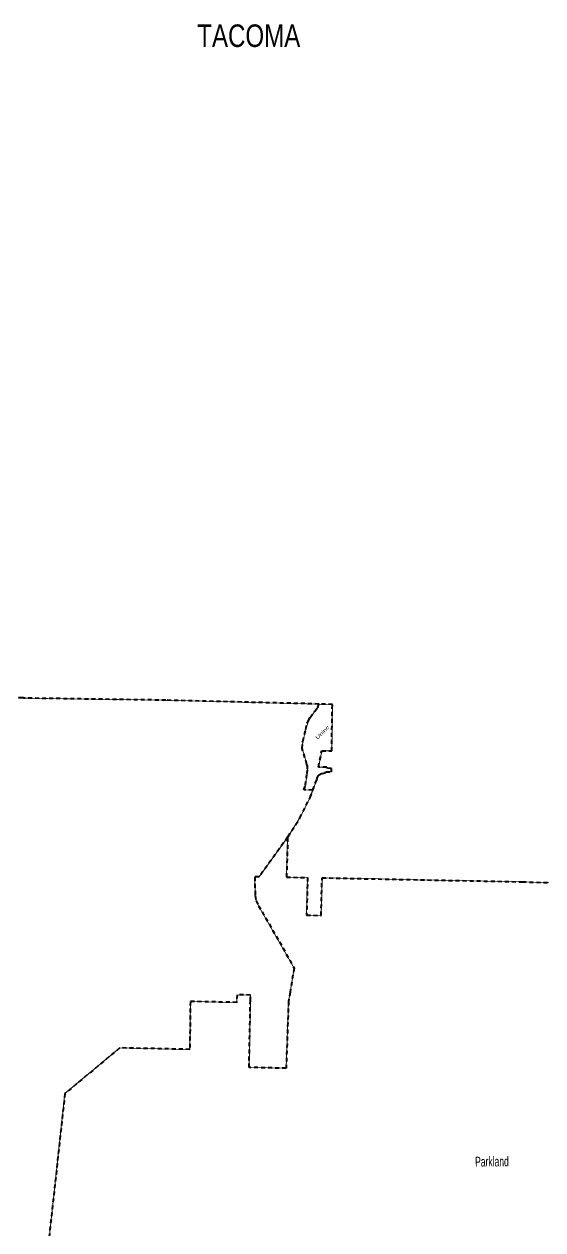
# Model space of a CAD drawing. Header units: feet. Extents: x -903180 to 1023491, y -707744 to 564635.
# Drawn here: x -374824 to -358892, y -128770 to -91745 of the extents above; entities that cross this region are included whole.
import ezdxf

# ---------------------------------------------------------------- set-up
doc = ezdxf.new("R2010")
doc.units = ezdxf.units.FT
doc.header["$LTSCALE"] = 80
doc.linetypes.add('SHORT_DASHED', pattern=[2.7, 1.5, -1.2])
doc.layers.add('13', color=7, linetype='SHORT_DASHED', lineweight=40)
doc.layers.add('58', color=7, linetype='Continuous', lineweight=13)
for name, color, linetype in [('14', 7, 'Continuous'), ('16', 7, 'Continuous'), ('36', 7, 'Continuous')]:
    doc.layers.add(name, color=color, linetype=linetype)

msp = doc.modelspace()

# ---------------------------------------------------------------- linework, layer by layer
at = {"layer": '13'}
for points in [[(-365773.2, -112622.06), (-370475.1, -112505.04), (-374834.19, -112441.48), (-374854.19, -112437.23), (-374874.19, -112436.68), (-375931.29, -112407.72), (-375887.28, -110399.51)], [(-365957.55, -115263.03), (-366231.48, -115259.63), (-366183.06, -115116.93), (-366135.71, -114758.2), (-366117.27, -114611.16), (-366117.95, -114577.83), (-366123.12, -114534.26), (-366136.38, -114475.72), (-366284.04, -113987.7), (-366271.19, -113800.75), (-366266.11, -113770.29), (-366173.24, -113402.6), (-366132.04, -113221.23), (-366080.48, -113107.39), (-366035.77, -113032.84), (-365896.84, -112845.17), (-365798.49, -112728.3), (-365773.2, -112622.06)], [(-365957.55, -115263.03), (-365833.81, -114935.18), (-365824.2, -114909.73), (-365820.68, -114895.18), (-365820.37, -114893.88), (-365813.03, -114873.23), (-365803.57, -114853.46), (-365792.1, -114834.79), (-365778.74, -114817.42), (-365763.63, -114801.54), (-365746.95, -114787.33), (-365728.87, -114774.94), (-365709.6, -114764.51), (-365709.31, -114764.39), (-365689.34, -114756.27), (-365669.31, -114752.23), (-365570.65, -114732.35), (-365558.36, -114706.32), (-365385.27, -114706.09), (-365381.77, -114605.03), (-365531.16, -114587.89), (-365530.91, -114559.74), (-365784.4, -114558.32), (-365681.08, -114059.64), (-365378.3, -114063.03), (-365356.61, -112632.43), (-365773.2, -112622.06)], [(-366730.08, -116713.43), (-366717.44, -116693.44), (-366354.55, -116119.64), (-366043.15, -115489.84), (-365957.55, -115263.03)], [(-366730.08, -116713.43), (-367608, -117929.91), (-367741.94, -117927.17), (-367728.43, -118504.49), (-367695.11, -118663.48), (-367626.25, -118816.79), (-366981.63, -119921.96), (-366531.31, -120734.5), (-366655.4, -121477.22), (-366702.12, -121756.83), (-366777.96, -123806.9), (-367913.74, -123781.27), (-367874.55, -121729.31), (-367874.43, -121558.62), (-368284.91, -121549.88), (-368294.48, -121782.7), (-369718.09, -121756.18), (-369737.36, -123227.61), (-371887.41, -123183), (-373571.92, -124583.44), (-374058.96, -129024)], [(-366730.08, -116713.43), (-366730.64, -116733.44), (-366764.49, -117940.08), (-366117.55, -117950.88), (-366149.06, -119109.8), (-365704.99, -119111.65), (-365671.33, -117958.22), (-363952.86, -117994.2), (-363299.04, -118007.41), (-359521.08, -118081.39), (-358502.19, -118114.76)]]:
    msp.add_lwpolyline(points, dxfattribs=at)
at = {"layer": '58'}
for points in [[(-375935.99, -112408.46), (-374276.56, -112449.62), (-370479.8, -112505.78), (-365773.2, -112622.06), (-365798.49, -112728.3), (-365896.84, -112845.17), (-366080.48, -113107.39), (-366173.24, -113402.6), (-366266.11, -113770.29), (-366284.04, -113987.7), (-366123.12, -114534.26), (-366135.71, -114758.2), (-366183.06, -115116.93), (-366231.48, -115259.63), (-365972.15, -115262.85), (-366043.15, -115489.84), (-366354.55, -116119.64), (-366717.44, -116693.44), (-367608, -117929.91), (-367741.94, -117927.17), (-367728.43, -118504.49), (-367695.11, -118663.48), (-367626.25, -118816.79), (-367626.25, -118816.79), (-366531.31, -120734.5), (-366655.4, -121477.22), (-366702.12, -121756.83), (-366777.96, -123806.9), (-367913.74, -123781.27), (-367874.55, -121729.31), (-367874.43, -121558.62), (-368284.91, -121549.88), (-368294.48, -121782.7), (-369718.09, -121756.18), (-369737.36, -123227.61), (-371887.41, -123183), (-373571.92, -124583.44), (-374058.96, -129024)], [(-374834.19, -112441.48), (-370475.1, -112505.04), (-365356.61, -112632.43), (-365378.3, -114063.03), (-365681.08, -114059.64), (-365784.4, -114558.32), (-365530.91, -114559.74), (-365531.16, -114587.89), (-365381.77, -114605.03), (-365385.27, -114706.09), (-365558.36, -114706.32), (-365570.65, -114732.35), (-365669.31, -114752.23), (-365689.34, -114756.27), (-365709.31, -114764.39), (-365709.6, -114764.51), (-365728.87, -114774.94), (-365746.95, -114787.33), (-365763.63, -114801.54), (-365778.74, -114817.42), (-365792.1, -114834.79), (-365803.57, -114853.46), (-365813.03, -114873.23), (-365820.37, -114893.88), (-365820.68, -114895.18), (-365824.2, -114909.73), (-365833.81, -114935.18), (-366043.15, -115489.84), (-366354.55, -116119.64), (-366717.44, -116693.44), (-366730.08, -116713.43), (-366730.64, -116733.44), (-366764.49, -117940.08), (-366117.55, -117950.88), (-366149.06, -119109.8), (-365704.99, -119111.65), (-365671.33, -117958.22), (-363952.86, -117994.2), (-363299.04, -118007.41), (-359521.08, -118081.39), (-358502.19, -118114.76)]]:
    msp.add_lwpolyline(points, dxfattribs=at)

# ---------------------------------------------------------------- texts
at = {"layer": '14', "width": 0.8}
msp.add_text('TACOMA', height=691.2, dxfattribs=at).set_placement((-369505.99, -92446.18))
at = {"layer": '16', "width": 0.65}
msp.add_text('Parkland', height=301.5, rotation=0.502, dxfattribs=at).set_placement((-360971.88, -126826.34))
at = {"layer": '36', "width": 1.35}
msp.add_text('Uninc.', height=113, rotation=45, dxfattribs=at).set_placement((-365807.76, -113721.84))

doc.saveas('drawing.dxf')
